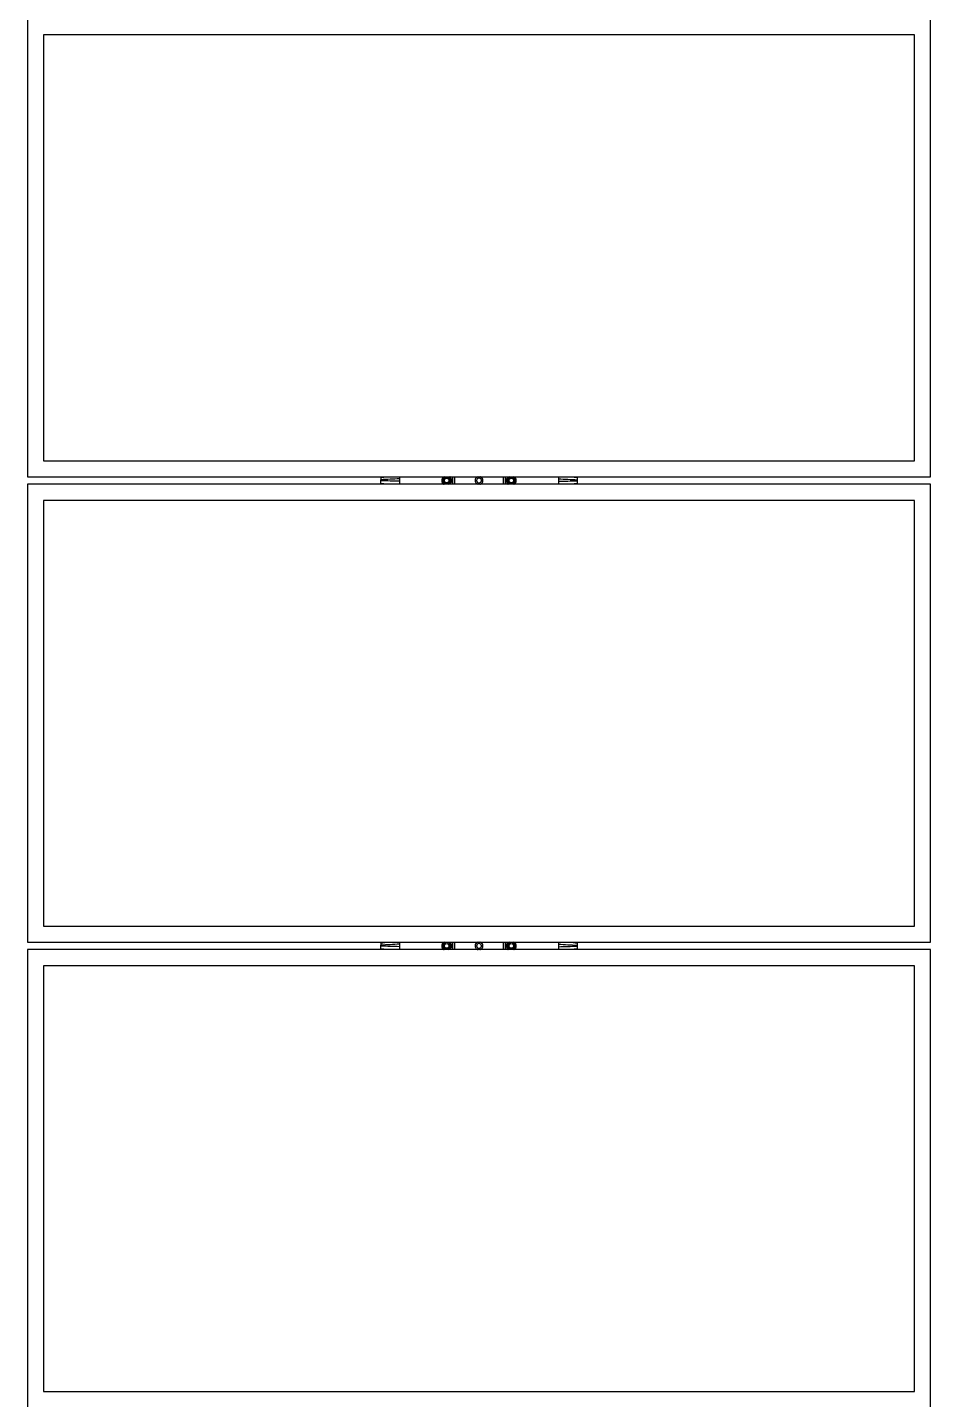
# Model space of a CAD drawing. Header units: inches. Extents: x -1851 to 6314, y -1304 to 4687.
# Drawn here: x 1266 to 1355.5, y 2084.4 to 2220.5 of the extents above; entities that cross this region are included whole.
import ezdxf

# ---------------------------------------------------------------- set-up
doc = ezdxf.new("R2010")
doc.units = ezdxf.units.IN
doc.header["$MEASUREMENT"] = 0
doc.layers.add('E-ARRY-TABL', color=9, linetype='Continuous')

# ---------------------------------------------------------------- blocks, each defined once
blk = doc.blocks.new('2.2.1_8 Mid Plan View')
at = {"color": 7, "linetype": 'Continuous', "lineweight": 15}
blk.add_line((-0.4154, -3.622), (-0.4154, 2.5656), dxfattribs=at)

msp = doc.modelspace()

# ---------------------------------------------------------------- linework, layer by layer
at = {"layer": 'E-ARRY-TABL'}
for p, q in [((1265.95445, 2221.32361), (1265.95445, 2175.91282)), ((1355.49428, 2175.91282), (1355.49428, 2221.32361)), ((1353.89208, 2219.72141), (1267.55665, 2219.72141)), ((1267.55665, 2219.72141), (1267.55665, 2177.51501)), ((1353.89208, 2177.51501), (1353.89208, 2219.72141)), ((1267.55665, 2177.51501), (1353.89208, 2177.51501)), ((1267.55665, 2177.51501), (1353.89208, 2177.51501)), ((1265.95445, 2175.91282), (1355.49428, 2175.91282)), ((1265.95445, 2175.91282), (1355.49428, 2175.91282)), ((1300.99675, 2175.83319), (1301.5828, 2175.91282)), ((1300.99675, 2175.83319), (1301.5828, 2175.91282)), ((1307.18594, 2175.90484), (1307.1947, 2175.91282)), ((1307.18594, 2175.90484), (1307.1947, 2175.91282)), ((1307.56063, 2175.91282), (1307.6892, 2175.8382)), ((1307.56063, 2175.91282), (1307.6892, 2175.8382)), ((1307.69851, 2175.91282), (1307.72447, 2175.89898)), ((1307.69851, 2175.91282), (1307.72447, 2175.89898)), ((1313.5971, 2175.90704), (1313.60348, 2175.91282)), ((1313.5971, 2175.90704), (1313.60348, 2175.91282)), ((1319.86594, 2175.91282), (1320.45198, 2175.83319)), ((1319.86594, 2175.91282), (1320.45198, 2175.83319)), ((1355.49428, 2175.18038), (1265.95445, 2175.18038)), ((1355.49428, 2175.18038), (1265.95445, 2175.18038)), ((1265.95445, 2175.18038), (1265.95445, 2129.76959)), ((1301.58353, 2175.18038), (1300.99675, 2175.26001)), ((1301.58353, 2175.18038), (1300.99675, 2175.26001)), ((1307.85401, 2175.18836), (1307.84525, 2175.18038)), ((1307.85401, 2175.18836), (1307.84525, 2175.18038)), ((1313.75023, 2175.18038), (1313.72194, 2175.19558)), ((1313.75023, 2175.18038), (1313.72194, 2175.19558)), ((1313.88616, 2175.18038), (1313.75761, 2175.25612)), ((1313.88616, 2175.18038), (1313.75761, 2175.25612)), ((1314.26042, 2175.18616), (1314.25403, 2175.18038)), ((1314.26042, 2175.18616), (1314.25403, 2175.18038)), ((1320.45198, 2175.26001), (1319.8652, 2175.18038)), ((1320.45198, 2175.26001), (1319.8652, 2175.18038)), ((1355.49428, 2129.76959), (1355.49428, 2175.18038)), ((1353.89208, 2173.57819), (1267.55665, 2173.57819)), ((1353.89208, 2173.57819), (1267.55665, 2173.57819)), ((1267.55665, 2173.57819), (1267.55665, 2131.37179)), ((1353.89208, 2131.37179), (1353.89208, 2173.57819)), ((1267.55665, 2131.37179), (1353.89208, 2131.37179)), ((1265.95445, 2129.76959), (1355.49428, 2129.76959)), ((1300.99675, 2129.68997), (1301.5828, 2129.76959)), ((1301.58353, 2129.03716), (1300.99675, 2129.11679)), ((1307.18594, 2129.76162), (1307.1947, 2129.76959)), ((1307.56063, 2129.76959), (1307.6892, 2129.69498)), ((1307.69851, 2129.76959), (1307.72447, 2129.75575)), ((1307.85401, 2129.04513), (1307.84525, 2129.03716)), ((1313.5971, 2129.76382), (1313.60348, 2129.76959)), ((1313.75023, 2129.03716), (1313.72194, 2129.05236)), ((1313.88616, 2129.03716), (1313.75761, 2129.1129)), ((1320.45198, 2129.11679), (1319.8652, 2129.03716)), ((1319.86594, 2129.76959), (1320.45198, 2129.68997)), ((1265.95445, 2129.03716), (1265.95445, 2083.62637)), ((1355.49428, 2129.03716), (1265.95445, 2129.03716)), ((1314.26042, 2129.04293), (1314.25403, 2129.03716)), ((1355.49428, 2083.62637), (1355.49428, 2129.03716)), ((1267.55665, 2127.43497), (1267.55665, 2085.22856)), ((1353.89208, 2127.43497), (1267.55665, 2127.43497)), ((1353.89208, 2085.22856), (1353.89208, 2127.43497)), ((1267.55665, 2085.22856), (1353.89208, 2085.22856))]:
    msp.add_line(p, q, dxfattribs=at)
for centre, radius in [((1307.51998, 2175.5466), 0.24051), ((1307.51998, 2175.5466), 0.24051), ((1307.51998, 2175.5466), 0.22889), ((1307.51998, 2175.5466), 0.22889), ((1313.92876, 2175.5466), 0.24051), ((1313.92876, 2175.5466), 0.24051), ((1313.92876, 2175.5466), 0.22889), ((1313.92876, 2175.5466), 0.22889), ((1307.51998, 2129.40338), 0.24051), ((1307.51998, 2129.40338), 0.22889), ((1313.92876, 2129.40338), 0.24051), ((1313.92876, 2129.40338), 0.22889)]:
    msp.add_circle(centre, radius, dxfattribs=at)
for centre, radius, start, end in [((1307.51998, 2175.5466), 0.48981, 177.9975613, 189.2475613), ((1307.51998, 2175.5466), 0.48981, 177.9975613, 189.2475613), ((1307.51998, 2175.5466), 0.48981, 166.7475613, 177.9975613), ((1307.51998, 2175.5466), 0.48981, 166.7475613, 177.9975613), ((1307.51998, 2175.5466), 0.48981, 189.2475613, 200.4975613), ((1307.51998, 2175.5466), 0.48981, 189.2475613, 200.4975613), ((1307.51998, 2175.5466), 0.48981, 155.4975613, 166.7475613), ((1307.51998, 2175.5466), 0.48981, 155.4975613, 166.7475613), ((1307.51998, 2175.5466), 0.48981, 200.4975613, 211.7475613), ((1307.51998, 2175.5466), 0.48981, 200.4975613, 211.7475613), ((1307.51998, 2175.5466), 0.48981, 144.2475613, 155.4975613), ((1307.51998, 2175.5466), 0.48981, 144.2475613, 155.4975613), ((1307.51998, 2175.5466), 0.40742, 115.9892336, 244.0107664), ((1307.51998, 2175.5466), 0.40742, 115.9892336, 244.0107664), ((1307.51998, 2175.5466), 0.48981, 132.9975613, 144.2475613), ((1307.51998, 2175.5466), 0.48981, 132.9975613, 144.2475613), ((1307.51998, 2175.5466), 0.33715, 119.8725613, 179.8725613), ((1307.51998, 2175.5466), 0.33715, 119.8725613, 179.8725613), ((1307.51998, 2175.5466), 0.33715, 179.8725613, 239.8725613), ((1307.51998, 2175.5466), 0.33715, 179.8725613, 239.8725613), ((1307.51998, 2175.5466), 0.33715, 59.8725613, 119.8725613), ((1307.51998, 2175.5466), 0.33715, 59.8725613, 119.8725613), ((1307.51998, 2175.5466), 0.33715, 299.8725613, 359.8725613), ((1307.51998, 2175.5466), 0.33715, 299.8725613, 359.8725613), ((1307.51998, 2175.5466), 0.33715, 359.8725613, 59.8725613), ((1307.51998, 2175.5466), 0.33715, 359.8725613, 59.8725613), ((1307.51998, 2175.5466), 0.40742, 295.9892336, 59.8725613), ((1307.51998, 2175.5466), 0.40742, 295.9892336, 59.8725613), ((1307.51998, 2175.5466), 0.48981, 42.9975613, 48.3883908), ((1307.51998, 2175.5466), 0.48981, 42.9975613, 48.3883908), ((1307.51998, 2175.5466), 0.48981, 31.7475613, 42.9975613), ((1307.51998, 2175.5466), 0.48981, 31.7475613, 42.9975613), ((1307.51998, 2175.5466), 0.48981, 324.2475613, 335.4975613), ((1307.51998, 2175.5466), 0.48981, 324.2475613, 335.4975613), ((1307.51998, 2175.5466), 0.48981, 20.4975613, 31.7475613), ((1307.51998, 2175.5466), 0.48981, 20.4975613, 31.7475613), ((1307.51998, 2175.5466), 0.48981, 335.4975613, 346.7475613), ((1307.51998, 2175.5466), 0.48981, 335.4975613, 346.7475613), ((1307.51998, 2175.5466), 0.48981, 9.2475613, 20.4975613), ((1307.51998, 2175.5466), 0.48981, 9.2475613, 20.4975613), ((1307.51998, 2175.5466), 0.48981, 346.7475613, 357.9975613), ((1307.51998, 2175.5466), 0.48981, 346.7475613, 357.9975613), ((1307.51998, 2175.5466), 0.48981, 357.9975613, 9.2475613), ((1307.51998, 2175.5466), 0.48981, 357.9975613, 9.2475613), ((1313.92876, 2175.5466), 0.48981, 177.6184959, 188.8684959), ((1313.92876, 2175.5466), 0.48981, 177.6184959, 188.8684959), ((1313.92876, 2175.5466), 0.48981, 166.3684959, 177.6184959), ((1313.92876, 2175.5466), 0.48981, 166.3684959, 177.6184959), ((1313.92876, 2175.5466), 0.48981, 188.8684959, 200.1184959), ((1313.92876, 2175.5466), 0.48981, 188.8684959, 200.1184959), ((1313.92876, 2175.5466), 0.48981, 155.1184959, 166.3684959), ((1313.92876, 2175.5466), 0.48981, 155.1184959, 166.3684959), ((1313.92876, 2175.5466), 0.48981, 200.1184959, 211.3684959), ((1313.92876, 2175.5466), 0.48981, 200.1184959, 211.3684959), ((1313.92876, 2175.5466), 0.48981, 143.8684959, 155.1184959), ((1313.92876, 2175.5466), 0.48981, 143.8684959, 155.1184959), ((1313.92876, 2175.5466), 0.40742, 115.9892336, 239.4934959), ((1313.92876, 2175.5466), 0.40742, 115.9892336, 239.4934959), ((1313.92876, 2175.5466), 0.48981, 132.6184959, 143.8684959), ((1313.92876, 2175.5466), 0.48981, 132.6184959, 143.8684959), ((1313.92876, 2175.5466), 0.33715, 179.4934959, 239.4934959), ((1313.92876, 2175.5466), 0.33715, 179.4934959, 239.4934959), ((1313.92876, 2175.5466), 0.33715, 119.4934959, 179.4934959), ((1313.92876, 2175.5466), 0.33715, 119.4934959, 179.4934959), ((1313.92876, 2175.5466), 0.33715, 59.4934959, 119.4934959), ((1313.92876, 2175.5466), 0.33715, 59.4934959, 119.4934959), ((1313.92876, 2175.5466), 0.33715, 299.4934959, 359.4934959), ((1313.92876, 2175.5466), 0.33715, 299.4934959, 359.4934959), ((1313.92876, 2175.5466), 0.33715, 359.4934959, 59.4934959), ((1313.92876, 2175.5466), 0.33715, 359.4934959, 59.4934959), ((1313.92876, 2175.5466), 0.40742, 295.9892336, 64.0107664), ((1313.92876, 2175.5466), 0.40742, 295.9892336, 64.0107664), ((1313.92876, 2175.5466), 0.48981, 42.6184959, 48.3883908), ((1313.92876, 2175.5466), 0.48981, 42.6184959, 48.3883908), ((1313.92876, 2175.5466), 0.48981, 31.3684959, 42.6184959), ((1313.92876, 2175.5466), 0.48981, 31.3684959, 42.6184959), ((1313.92876, 2175.5466), 0.48981, 323.8684959, 335.1184959), ((1313.92876, 2175.5466), 0.48981, 323.8684959, 335.1184959), ((1313.92876, 2175.5466), 0.48981, 20.1184959, 31.3684959), ((1313.92876, 2175.5466), 0.48981, 20.1184959, 31.3684959), ((1313.92876, 2175.5466), 0.48981, 335.1184959, 346.3684959), ((1313.92876, 2175.5466), 0.48981, 335.1184959, 346.3684959), ((1313.92876, 2175.5466), 0.48981, 8.8684959, 20.1184959), ((1313.92876, 2175.5466), 0.48981, 8.8684959, 20.1184959), ((1313.92876, 2175.5466), 0.48981, 346.3684959, 357.6184959), ((1313.92876, 2175.5466), 0.48981, 346.3684959, 357.6184959), ((1313.92876, 2175.5466), 0.48981, 357.6184959, 8.8684959), ((1313.92876, 2175.5466), 0.48981, 357.6184959, 8.8684959), ((1307.51998, 2175.5466), 0.48981, 211.7475613, 222.9975613), ((1307.51998, 2175.5466), 0.48981, 211.7475613, 222.9975613), ((1307.51998, 2175.5466), 0.48981, 222.9975613, 228.3883908), ((1307.51998, 2175.5466), 0.48981, 222.9975613, 228.3883908), ((1307.51998, 2175.5466), 0.33715, 239.8725613, 299.8725613), ((1307.51998, 2175.5466), 0.33715, 239.8725613, 299.8725613), ((1307.51998, 2175.5466), 0.48981, 312.9975613, 324.2475613), ((1307.51998, 2175.5466), 0.48981, 312.9975613, 324.2475613), ((1313.92876, 2175.5466), 0.48981, 211.3684959, 222.6184959), ((1313.92876, 2175.5466), 0.48981, 211.3684959, 222.6184959), ((1313.92876, 2175.5466), 0.48981, 222.6184959, 228.3883908), ((1313.92876, 2175.5466), 0.48981, 222.6184959, 228.3883908), ((1313.92876, 2175.5466), 0.33715, 239.4934959, 299.4934959), ((1313.92876, 2175.5466), 0.33715, 239.4934959, 299.4934959), ((1313.92876, 2175.5466), 0.48981, 312.6184959, 323.8684959), ((1313.92876, 2175.5466), 0.48981, 312.6184959, 323.8684959), ((1307.51998, 2129.40338), 0.48981, 177.9975613, 189.2475613), ((1307.51998, 2129.40338), 0.48981, 166.7475613, 177.9975613), ((1307.51998, 2129.40338), 0.48981, 189.2475613, 200.4975613), ((1307.51998, 2129.40338), 0.48981, 155.4975613, 166.7475613), ((1307.51998, 2129.40338), 0.48981, 200.4975613, 211.7475613), ((1307.51998, 2129.40338), 0.48981, 144.2475613, 155.4975613), ((1307.51998, 2129.40338), 0.48981, 211.7475613, 222.9975613), ((1307.51998, 2129.40338), 0.40742, 115.9892336, 244.0107664), ((1307.51998, 2129.40338), 0.48981, 132.9975613, 144.2475613), ((1307.51998, 2129.40338), 0.48981, 222.9975613, 228.3883908), ((1307.51998, 2129.40338), 0.33715, 119.8725613, 179.8725613), ((1307.51998, 2129.40338), 0.33715, 179.8725613, 239.8725613), ((1307.51998, 2129.40338), 0.33715, 239.8725613, 299.8725613), ((1307.51998, 2129.40338), 0.33715, 59.8725613, 119.8725613), ((1307.51998, 2129.40338), 0.33715, 299.8725613, 359.8725613), ((1307.51998, 2129.40338), 0.33715, 359.8725613, 59.8725613), ((1307.51998, 2129.40338), 0.40742, 295.9892336, 59.8725613), ((1307.51998, 2129.40338), 0.48981, 42.9975613, 48.3883908), ((1307.51998, 2129.40338), 0.48981, 312.9975613, 324.2475613), ((1307.51998, 2129.40338), 0.48981, 31.7475613, 42.9975613), ((1307.51998, 2129.40338), 0.48981, 324.2475613, 335.4975613), ((1307.51998, 2129.40338), 0.48981, 20.4975613, 31.7475613), ((1307.51998, 2129.40338), 0.48981, 335.4975613, 346.7475613), ((1307.51998, 2129.40338), 0.48981, 9.2475613, 20.4975613), ((1307.51998, 2129.40338), 0.48981, 346.7475613, 357.9975613), ((1307.51998, 2129.40338), 0.48981, 357.9975613, 9.2475613), ((1313.92876, 2129.40338), 0.48981, 177.6184959, 188.8684959), ((1313.92876, 2129.40338), 0.48981, 166.3684959, 177.6184959), ((1313.92876, 2129.40338), 0.48981, 188.8684959, 200.1184959), ((1313.92876, 2129.40338), 0.48981, 155.1184959, 166.3684959), ((1313.92876, 2129.40338), 0.48981, 200.1184959, 211.3684959), ((1313.92876, 2129.40338), 0.48981, 143.8684959, 155.1184959), ((1313.92876, 2129.40338), 0.48981, 211.3684959, 222.6184959), ((1313.92876, 2129.40338), 0.40742, 115.9892336, 239.4934959), ((1313.92876, 2129.40338), 0.48981, 132.6184959, 143.8684959), ((1313.92876, 2129.40338), 0.48981, 222.6184959, 228.3883908), ((1313.92876, 2129.40338), 0.33715, 179.4934959, 239.4934959), ((1313.92876, 2129.40338), 0.33715, 119.4934959, 179.4934959), ((1313.92876, 2129.40338), 0.33715, 239.4934959, 299.4934959), ((1313.92876, 2129.40338), 0.33715, 59.4934959, 119.4934959), ((1313.92876, 2129.40338), 0.33715, 299.4934959, 359.4934959), ((1313.92876, 2129.40338), 0.33715, 359.4934959, 59.4934959), ((1313.92876, 2129.40338), 0.40742, 295.9892336, 64.0107664), ((1313.92876, 2129.40338), 0.48981, 42.6184959, 48.3883908), ((1313.92876, 2129.40338), 0.48981, 312.6184959, 323.8684959), ((1313.92876, 2129.40338), 0.48981, 31.3684959, 42.6184959), ((1313.92876, 2129.40338), 0.48981, 323.8684959, 335.1184959), ((1313.92876, 2129.40338), 0.48981, 20.1184959, 31.3684959), ((1313.92876, 2129.40338), 0.48981, 335.1184959, 346.3684959), ((1313.92876, 2129.40338), 0.48981, 8.8684959, 20.1184959), ((1313.92876, 2129.40338), 0.48981, 346.3684959, 357.6184959), ((1313.92876, 2129.40338), 0.48981, 357.6184959, 8.8684959)]:
    msp.add_arc(centre, radius, start, end, dxfattribs=at)
for points, knots in [([(1300.99675, 2175.91282), (1300.99675, 2175.90434), (1300.99675, 2175.86267), (1300.99675, 2175.84626), (1300.99675, 2175.83319)], [0, 0, 0, 0, 0.203251759, 1, 1, 1, 1]), ([(1300.99675, 2175.91282), (1300.99675, 2175.90434), (1300.99675, 2175.86267), (1300.99675, 2175.84626), (1300.99675, 2175.83319)], [0, 0, 0, 0, 0.203251759, 1, 1, 1, 1]), ([(1300.99675, 2175.83319), (1300.99675, 2175.81826), (1300.99675, 2175.79009), (1300.99675, 2175.75811), (1300.99675, 2175.73187), (1300.99675, 2175.68842), (1300.99675, 2175.64951), (1300.99675, 2175.62718), (1300.99675, 2175.62483)], [0, 0, 0, 0, 0.336781761, 0.635414469, 0.762435252, 0.874639399, 0.986817621, 1, 1, 1, 1]), ([(1300.99675, 2175.83319), (1300.99675, 2175.81826), (1300.99675, 2175.79009), (1300.99675, 2175.75811), (1300.99675, 2175.73187), (1300.99675, 2175.68842), (1300.99675, 2175.64951), (1300.99675, 2175.62718), (1300.99675, 2175.62483)], [0, 0, 0, 0, 0.336781761, 0.635414469, 0.762435252, 0.874639399, 0.986817621, 1, 1, 1, 1]), ([(1302.8347, 2175.72213), (1302.52862, 2175.70176), (1301.9165, 2175.66101), (1301.30332, 2175.63689), (1300.99675, 2175.62483)], [0, 0, 0, 0, 0.500050032, 1, 1, 1, 1]), ([(1302.8347, 2175.72213), (1302.52862, 2175.70176), (1301.9165, 2175.66101), (1301.30332, 2175.63689), (1300.99675, 2175.62483)], [0, 0, 0, 0, 0.500050032, 1, 1, 1, 1]), ([(1300.99675, 2175.5168), (1300.99675, 2175.52002), (1300.99675, 2175.52458), (1300.99675, 2175.5318), (1300.99675, 2175.53627), (1300.99675, 2175.53989), (1300.99675, 2175.54134), (1300.99675, 2175.54423), (1300.99675, 2175.549), (1300.99675, 2175.55565), (1300.99675, 2175.56422), (1300.99675, 2175.57779), (1300.99675, 2175.59831), (1300.99675, 2175.61513), (1300.99675, 2175.62483)], [0, 0, 0, 0, 0.088792677, 0.125266565, 0.198196576, 0.211434953, 0.224673296, 0.237911626, 0.290864967, 0.355531486, 0.42020743, 0.526263413, 0.726625991, 1, 1, 1, 1]), ([(1300.99675, 2175.5168), (1300.99675, 2175.52002), (1300.99675, 2175.52458), (1300.99675, 2175.5318), (1300.99675, 2175.53627), (1300.99675, 2175.53989), (1300.99675, 2175.54134), (1300.99675, 2175.54423), (1300.99675, 2175.549), (1300.99675, 2175.55565), (1300.99675, 2175.56422), (1300.99675, 2175.57779), (1300.99675, 2175.59831), (1300.99675, 2175.61513), (1300.99675, 2175.62483)], [0, 0, 0, 0, 0.088792677, 0.125266565, 0.198196576, 0.211434953, 0.224673296, 0.237911626, 0.290864967, 0.355531486, 0.42020743, 0.526263413, 0.726625991, 1, 1, 1, 1]), ([(1302.83448, 2175.46816), (1302.52832, 2175.4789), (1301.91603, 2175.50037), (1301.30316, 2175.51132), (1300.99675, 2175.5168)], [0, 0, 0, 0, 0.500036901, 1, 1, 1, 1]), ([(1300.99675, 2175.26001), (1300.99675, 2175.26506), (1300.99675, 2175.29456), (1300.99675, 2175.32106), (1300.99675, 2175.36675), (1300.99675, 2175.40868), (1300.99675, 2175.4599), (1300.99675, 2175.49766), (1300.99675, 2175.5168)], [0, 0, 0, 0, 0.104408076, 0.610092505, 0.713229006, 0.816381409, 0.906958044, 1, 1, 1, 1]), ([(1302.83448, 2175.46816), (1302.52832, 2175.4789), (1301.91603, 2175.50037), (1301.30316, 2175.51132), (1300.99675, 2175.5168)], [0, 0, 0, 0, 0.500036901, 1, 1, 1, 1]), ([(1300.99675, 2175.26001), (1300.99675, 2175.26506), (1300.99675, 2175.29456), (1300.99675, 2175.32106), (1300.99675, 2175.36675), (1300.99675, 2175.40868), (1300.99675, 2175.4599), (1300.99675, 2175.49766), (1300.99675, 2175.5168)], [0, 0, 0, 0, 0.104408076, 0.610092505, 0.713229006, 0.816381409, 0.906958044, 1, 1, 1, 1]), ([(1302.83448, 2175.46816), (1302.83459, 2175.43962), (1302.83482, 2175.37822), (1302.83453, 2175.29237), (1302.83378, 2175.22192), (1302.83293, 2175.19281), (1302.83257, 2175.18038)], [0, 0, 0, 0, 0.237682332, 0.511297981, 0.791460281, 1, 1, 1, 1]), ([(1302.83448, 2175.46816), (1302.83459, 2175.43962), (1302.83482, 2175.37822), (1302.83453, 2175.29237), (1302.83378, 2175.22192), (1302.83293, 2175.19281), (1302.83257, 2175.18038)], [0, 0, 0, 0, 0.237682332, 0.511297981, 0.791460281, 1, 1, 1, 1]), ([(1302.83258, 2175.91282), (1302.83293, 2175.90032), (1302.83373, 2175.87203), (1302.8345, 2175.80678), (1302.83463, 2175.75023), (1302.8347, 2175.72213)], [0, 0, 0, 0, 0.284877006, 0.644722971, 1, 1, 1, 1]), ([(1302.83258, 2175.91282), (1302.83293, 2175.90032), (1302.83373, 2175.87203), (1302.8345, 2175.80678), (1302.83463, 2175.75023), (1302.8347, 2175.72213)], [0, 0, 0, 0, 0.284877006, 0.644722971, 1, 1, 1, 1]), ([(1302.8347, 2175.72213), (1302.83462, 2175.68282), (1302.83453, 2175.63582), (1302.83424, 2175.58044), (1302.83419, 2175.55553), (1302.83418, 2175.53446), (1302.83425, 2175.51919), (1302.83425, 2175.50822), (1302.83434, 2175.49221), (1302.83443, 2175.47725), (1302.83448, 2175.46816)], [0, 0, 0, 0, 0.473900563, 0.566584192, 0.646097342, 0.765289978, 0.812851893, 0.824688911, 0.893504587, 1, 1, 1, 1]), ([(1302.8347, 2175.72213), (1302.83462, 2175.68282), (1302.83453, 2175.63582), (1302.83424, 2175.58044), (1302.83419, 2175.55553), (1302.83418, 2175.53446), (1302.83425, 2175.51919), (1302.83425, 2175.50822), (1302.83434, 2175.49221), (1302.83443, 2175.47725), (1302.83448, 2175.46816)], [0, 0, 0, 0, 0.473900563, 0.566584192, 0.646097342, 0.765289978, 0.812851893, 0.824688911, 0.893504587, 1, 1, 1, 1]), ([(1307.1824, 2175.3527), (1307.18247, 2175.38431), (1307.18261, 2175.44811), (1307.18276, 2175.51407), (1307.18283, 2175.54735)], [0, 0, 0, 0, 0.495457963, 1, 1, 1, 1]), ([(1307.1824, 2175.3527), (1307.18247, 2175.38431), (1307.18261, 2175.44811), (1307.18276, 2175.51407), (1307.18283, 2175.54735)], [0, 0, 0, 0, 0.495457963, 1, 1, 1, 1]), ([(1307.35075, 2175.255), (1307.3066, 2175.28062), (1307.24959, 2175.3137), (1307.19476, 2175.34553), (1307.1824, 2175.3527)], [0, 0, 0, 0, 0.774619327, 1, 1, 1, 1]), ([(1307.35075, 2175.255), (1307.3066, 2175.28062), (1307.24959, 2175.3137), (1307.19476, 2175.34553), (1307.1824, 2175.3527)], [0, 0, 0, 0, 0.774619327, 1, 1, 1, 1]), ([(1307.18283, 2175.54735), (1307.18284, 2175.55197), (1307.18299, 2175.6177), (1307.18313, 2175.68211), (1307.18326, 2175.742)], [0, 0, 0, 0, 0.070220322, 1, 1, 1, 1]), ([(1307.18283, 2175.54735), (1307.18284, 2175.55197), (1307.18299, 2175.6177), (1307.18313, 2175.68211), (1307.18326, 2175.742)], [0, 0, 0, 0, 0.070220322, 1, 1, 1, 1]), ([(1307.18326, 2175.742), (1307.21067, 2175.75775), (1307.266, 2175.78953), (1307.3232, 2175.82238), (1307.35205, 2175.83895)], [0, 0, 0, 0, 0.495457963, 1, 1, 1, 1]), ([(1307.18326, 2175.742), (1307.21067, 2175.75775), (1307.266, 2175.78953), (1307.3232, 2175.82238), (1307.35205, 2175.83895)], [0, 0, 0, 0, 0.495457963, 1, 1, 1, 1]), ([(1307.35205, 2175.83895), (1307.35606, 2175.84125), (1307.39947, 2175.86619), (1307.44202, 2175.89063), (1307.48065, 2175.91282)], [0, 0, 0, 0, 0.09219659, 1, 1, 1, 1]), ([(1307.35205, 2175.83895), (1307.35606, 2175.84125), (1307.39947, 2175.86619), (1307.44202, 2175.89063), (1307.48065, 2175.91282)], [0, 0, 0, 0, 0.09219659, 1, 1, 1, 1]), ([(1307.85669, 2175.3512), (1307.82928, 2175.33545), (1307.77395, 2175.30367), (1307.71676, 2175.27082), (1307.6879, 2175.25425)], [0, 0, 0, 0, 0.495457963, 1, 1, 1, 1]), ([(1307.85669, 2175.3512), (1307.82928, 2175.33545), (1307.77395, 2175.30367), (1307.71676, 2175.27082), (1307.6879, 2175.25425)], [0, 0, 0, 0, 0.495457963, 1, 1, 1, 1]), ([(1307.6892, 2175.8382), (1307.70305, 2175.83016), (1307.76003, 2175.7971), (1307.81554, 2175.76488), (1307.85756, 2175.7405)], [0, 0, 0, 0, 0.243165711, 1, 1, 1, 1]), ([(1307.6892, 2175.8382), (1307.70305, 2175.83016), (1307.76003, 2175.7971), (1307.81554, 2175.76488), (1307.85756, 2175.7405)], [0, 0, 0, 0, 0.243165711, 1, 1, 1, 1]), ([(1307.85712, 2175.54585), (1307.85711, 2175.54123), (1307.85697, 2175.4755), (1307.85682, 2175.41109), (1307.85669, 2175.3512)], [0, 0, 0, 0, 0.070220322, 1, 1, 1, 1]), ([(1307.85712, 2175.54585), (1307.85711, 2175.54123), (1307.85697, 2175.4755), (1307.85682, 2175.41109), (1307.85669, 2175.3512)], [0, 0, 0, 0, 0.070220322, 1, 1, 1, 1]), ([(1307.85756, 2175.7405), (1307.85749, 2175.70889), (1307.85734, 2175.64508), (1307.8572, 2175.57913), (1307.85712, 2175.54585)], [0, 0, 0, 0, 0.495457963, 1, 1, 1, 1]), ([(1307.85756, 2175.7405), (1307.85749, 2175.70889), (1307.85734, 2175.64508), (1307.8572, 2175.57913), (1307.85712, 2175.54585)], [0, 0, 0, 0, 0.495457963, 1, 1, 1, 1]), ([(1308.08742, 2175.91282), (1308.08764, 2175.88426), (1308.08949, 2175.64013), (1308.08816, 2175.39598), (1308.08699, 2175.18038)], [0, 0, 0, 0, 0.116959652, 1, 1, 1, 1]), ([(1308.08742, 2175.91282), (1308.08764, 2175.88426), (1308.08949, 2175.64013), (1308.08816, 2175.39598), (1308.08699, 2175.18038)], [0, 0, 0, 0, 0.116959652, 1, 1, 1, 1]), ([(1308.31569, 2175.18038), (1308.31651, 2175.39645), (1308.31743, 2175.6406), (1308.31596, 2175.88473), (1308.31579, 2175.91282)], [0, 0, 0, 0, 0.88496735, 1, 1, 1, 1]), ([(1308.31569, 2175.18038), (1308.31651, 2175.39645), (1308.31743, 2175.6406), (1308.31596, 2175.88473), (1308.31579, 2175.91282)], [0, 0, 0, 0, 0.88496735, 1, 1, 1, 1]), ([(1310.65324, 2175.91282), (1310.63367, 2175.91057), (1310.5706, 2175.90335), (1310.47555, 2175.84797), (1310.38424, 2175.75461), (1310.33123, 2175.63467), (1310.32291, 2175.50535), (1310.35985, 2175.38086), (1310.43768, 2175.27663), (1310.53747, 2175.20412), (1310.61345, 2175.18756), (1310.64638, 2175.18038)], [0, 0, 0, 0, 0.055467135, 0.178740105, 0.301068238, 0.422074784, 0.541486052, 0.660550552, 0.781493861, 0.905315943, 1, 1, 1, 1]), ([(1310.65324, 2175.91282), (1310.63367, 2175.91057), (1310.5706, 2175.90335), (1310.47555, 2175.84797), (1310.38424, 2175.75461), (1310.33123, 2175.63467), (1310.32291, 2175.50535), (1310.35985, 2175.38086), (1310.43768, 2175.27663), (1310.53747, 2175.20412), (1310.61345, 2175.18756), (1310.64638, 2175.18038)], [0, 0, 0, 0, 0.055467135, 0.178740105, 0.301068238, 0.422074784, 0.541486052, 0.660550552, 0.781493861, 0.905315943, 1, 1, 1, 1]), ([(1310.95609, 2175.59883), (1310.95944, 2175.57237), (1310.96513, 2175.52757), (1310.94773, 2175.45725), (1310.91229, 2175.39392), (1310.85147, 2175.34066), (1310.77666, 2175.31028), (1310.6956, 2175.30622), (1310.61762, 2175.32931), (1310.55193, 2175.37675), (1310.5057, 2175.44289), (1310.48371, 2175.52073), (1310.48862, 2175.60172), (1310.50973, 2175.65178), (1310.5383, 2175.69663), (1310.57456, 2175.73671), (1310.64535, 2175.77534), (1310.72524, 2175.78867), (1310.80547, 2175.77476), (1310.8759, 2175.73503), (1310.93095, 2175.67487), (1310.94773, 2175.62413), (1310.95609, 2175.59883)], [0, 0, 0, 0, 0.05318276, 0.090051856, 0.143930989, 0.197508132, 0.250693831, 0.303997406, 0.357752004, 0.411588514, 0.465007081, 0.518157859, 0.571608056, 0.625348022, 0.625461196, 0.679189914, 0.732471661, 0.785668797, 0.839276455, 0.893156273, 0.946740624, 1, 1, 1, 1]), ([(1310.95609, 2175.59883), (1310.95944, 2175.57237), (1310.96513, 2175.52757), (1310.94773, 2175.45725), (1310.91229, 2175.39392), (1310.85147, 2175.34066), (1310.77666, 2175.31028), (1310.6956, 2175.30622), (1310.61762, 2175.32931), (1310.55193, 2175.37675), (1310.5057, 2175.44289), (1310.48371, 2175.52073), (1310.48862, 2175.60172), (1310.50973, 2175.65178), (1310.5383, 2175.69663), (1310.57456, 2175.73671), (1310.64535, 2175.77534), (1310.72524, 2175.78867), (1310.80547, 2175.77476), (1310.8759, 2175.73503), (1310.93095, 2175.67487), (1310.94773, 2175.62413), (1310.95609, 2175.59883)], [0, 0, 0, 0, 0.05318276, 0.090051856, 0.143930989, 0.197508132, 0.250693831, 0.303997406, 0.357752004, 0.411588514, 0.465007081, 0.518157859, 0.571608056, 0.625348022, 0.625461196, 0.679189914, 0.732471661, 0.785668797, 0.839276455, 0.893156273, 0.946740624, 1, 1, 1, 1]), ([(1311.11805, 2175.50388), (1311.11874, 2175.54628), (1311.12013, 2175.63138), (1311.06607, 2175.75126), (1310.9767, 2175.84556), (1310.88045, 2175.90259), (1310.81563, 2175.91032), (1310.79475, 2175.91282)], [0, 0, 0, 0, 0.218328363, 0.43818827, 0.662256444, 0.89122321, 1, 1, 1, 1]), ([(1311.11805, 2175.50388), (1311.11874, 2175.54628), (1311.12013, 2175.63138), (1311.06607, 2175.75126), (1310.9767, 2175.84556), (1310.88045, 2175.90259), (1310.81563, 2175.91032), (1310.79475, 2175.91282)], [0, 0, 0, 0, 0.218328363, 0.43818827, 0.662256444, 0.89122321, 1, 1, 1, 1]), ([(1310.81652, 2175.18038), (1310.85635, 2175.19277), (1310.93793, 2175.21815), (1311.03648, 2175.30366), (1311.09876, 2175.40393), (1311.1125, 2175.4751), (1311.11805, 2175.50388)], [0, 0, 0, 0, 0.263744587, 0.540159175, 0.814036973, 1, 1, 1, 1]), ([(1310.81652, 2175.18038), (1310.85635, 2175.19277), (1310.93793, 2175.21815), (1311.03648, 2175.30366), (1311.09876, 2175.40393), (1311.1125, 2175.4751), (1311.11805, 2175.50388)], [0, 0, 0, 0, 0.263744587, 0.540159175, 0.814036973, 1, 1, 1, 1]), ([(1313.1329, 2175.91282), (1313.13222, 2175.6935), (1313.13147, 2175.44935), (1313.13274, 2175.20522), (1313.13287, 2175.18038)], [0, 0, 0, 0, 0.898277382, 1, 1, 1, 1]), ([(1313.1329, 2175.91282), (1313.13222, 2175.6935), (1313.13147, 2175.44935), (1313.13274, 2175.20522), (1313.13287, 2175.18038)], [0, 0, 0, 0, 0.898277382, 1, 1, 1, 1]), ([(1313.3613, 2175.18038), (1313.3611, 2175.20572), (1313.35922, 2175.44985), (1313.36056, 2175.694), (1313.36176, 2175.91282)], [0, 0, 0, 0, 0.10376783, 1, 1, 1, 1]), ([(1313.3613, 2175.18038), (1313.3611, 2175.20572), (1313.35922, 2175.44985), (1313.36056, 2175.694), (1313.36176, 2175.91282)], [0, 0, 0, 0, 0.10376783, 1, 1, 1, 1]), ([(1313.5899, 2175.35494), (1313.59018, 2175.38655), (1313.59075, 2175.45035), (1313.59133, 2175.5163), (1313.59162, 2175.54958)], [0, 0, 0, 0, 0.495457963, 1, 1, 1, 1]), ([(1313.5899, 2175.35494), (1313.59018, 2175.38655), (1313.59075, 2175.45035), (1313.59133, 2175.5163), (1313.59162, 2175.54958)], [0, 0, 0, 0, 0.495457963, 1, 1, 1, 1]), ([(1313.75761, 2175.25612), (1313.74381, 2175.26425), (1313.68706, 2175.29769), (1313.63176, 2175.33028), (1313.5899, 2175.35494)], [0, 0, 0, 0, 0.243165711, 1, 1, 1, 1]), ([(1313.75761, 2175.25612), (1313.74381, 2175.26425), (1313.68706, 2175.29769), (1313.63176, 2175.33028), (1313.5899, 2175.35494)], [0, 0, 0, 0, 0.243165711, 1, 1, 1, 1]), ([(1313.59162, 2175.54958), (1313.59166, 2175.5542), (1313.59224, 2175.61992), (1313.59281, 2175.68434), (1313.59334, 2175.74422)], [0, 0, 0, 0, 0.070220322, 1, 1, 1, 1]), ([(1313.59162, 2175.54958), (1313.59166, 2175.5542), (1313.59224, 2175.61992), (1313.59281, 2175.68434), (1313.59334, 2175.74422)], [0, 0, 0, 0, 0.070220322, 1, 1, 1, 1]), ([(1313.59334, 2175.74422), (1313.62086, 2175.75979), (1313.6764, 2175.7912), (1313.73381, 2175.82367), (1313.76277, 2175.84006)], [0, 0, 0, 0, 0.495457963, 1, 1, 1, 1]), ([(1313.59334, 2175.74422), (1313.62086, 2175.75979), (1313.6764, 2175.7912), (1313.73381, 2175.82367), (1313.76277, 2175.84006)], [0, 0, 0, 0, 0.495457963, 1, 1, 1, 1]), ([(1313.76277, 2175.84006), (1313.76679, 2175.84233), (1313.81022, 2175.8669), (1313.85278, 2175.89097), (1313.89141, 2175.91282)], [0, 0, 0, 0, 0.092516545, 1, 1, 1, 1]), ([(1313.76277, 2175.84006), (1313.76679, 2175.84233), (1313.81022, 2175.8669), (1313.85278, 2175.89097), (1313.89141, 2175.91282)], [0, 0, 0, 0, 0.092516545, 1, 1, 1, 1]), ([(1313.97136, 2175.91282), (1314.00026, 2175.89579), (1314.04262, 2175.87083), (1314.0861, 2175.84521), (1314.09991, 2175.83708)], [0, 0, 0, 0, 0.682346465, 1, 1, 1, 1]), ([(1313.97136, 2175.91282), (1314.00026, 2175.89579), (1314.04262, 2175.87083), (1314.0861, 2175.84521), (1314.09991, 2175.83708)], [0, 0, 0, 0, 0.682346465, 1, 1, 1, 1]), ([(1314.26417, 2175.34897), (1314.23666, 2175.33341), (1314.18112, 2175.302), (1314.12371, 2175.26953), (1314.09474, 2175.25314)], [0, 0, 0, 0, 0.495457963, 1, 1, 1, 1]), ([(1314.26417, 2175.34897), (1314.23666, 2175.33341), (1314.18112, 2175.302), (1314.12371, 2175.26953), (1314.09474, 2175.25314)], [0, 0, 0, 0, 0.495457963, 1, 1, 1, 1]), ([(1314.09991, 2175.83708), (1314.14389, 2175.81116), (1314.20068, 2175.7777), (1314.2553, 2175.74552), (1314.26761, 2175.73826)], [0, 0, 0, 0, 0.774619327, 1, 1, 1, 1]), ([(1314.09991, 2175.83708), (1314.14389, 2175.81116), (1314.20068, 2175.7777), (1314.2553, 2175.74552), (1314.26761, 2175.73826)], [0, 0, 0, 0, 0.774619327, 1, 1, 1, 1]), ([(1314.26589, 2175.54362), (1314.26585, 2175.539), (1314.26527, 2175.47327), (1314.2647, 2175.40886), (1314.26417, 2175.34897)], [0, 0, 0, 0, 0.070220322, 1, 1, 1, 1]), ([(1314.26589, 2175.54362), (1314.26585, 2175.539), (1314.26527, 2175.47327), (1314.2647, 2175.40886), (1314.26417, 2175.34897)], [0, 0, 0, 0, 0.070220322, 1, 1, 1, 1]), ([(1314.26761, 2175.73826), (1314.26733, 2175.70665), (1314.26677, 2175.64285), (1314.26619, 2175.5769), (1314.26589, 2175.54362)], [0, 0, 0, 0, 0.495457963, 1, 1, 1, 1]), ([(1314.26761, 2175.73826), (1314.26733, 2175.70665), (1314.26677, 2175.64285), (1314.26619, 2175.5769), (1314.26589, 2175.54362)], [0, 0, 0, 0, 0.495457963, 1, 1, 1, 1]), ([(1318.61425, 2175.46816), (1318.61413, 2175.43513), (1318.61388, 2175.364), (1318.61438, 2175.26954), (1318.61522, 2175.20552), (1318.61603, 2175.1854), (1318.61622, 2175.18038)], [0, 0, 0, 0, 0.272878633, 0.587618909, 0.897093641, 1, 1, 1, 1]), ([(1318.61425, 2175.46816), (1318.61413, 2175.43513), (1318.61388, 2175.364), (1318.61438, 2175.26954), (1318.61522, 2175.20552), (1318.61603, 2175.1854), (1318.61622, 2175.18038)], [0, 0, 0, 0, 0.272878633, 0.587618909, 0.897093641, 1, 1, 1, 1]), ([(1318.61624, 2175.91282), (1318.61604, 2175.90779), (1318.61524, 2175.88763), (1318.61434, 2175.82437), (1318.61414, 2175.7564), (1318.61403, 2175.72213)], [0, 0, 0, 0, 0.141530855, 0.567144679, 1, 1, 1, 1]), ([(1318.61624, 2175.91282), (1318.61604, 2175.90779), (1318.61524, 2175.88763), (1318.61434, 2175.82437), (1318.61414, 2175.7564), (1318.61403, 2175.72213)], [0, 0, 0, 0, 0.141530855, 0.567144679, 1, 1, 1, 1]), ([(1318.61403, 2175.72213), (1318.61411, 2175.68282), (1318.61421, 2175.63582), (1318.61449, 2175.58044), (1318.61454, 2175.55553), (1318.61455, 2175.53446), (1318.61449, 2175.51919), (1318.61448, 2175.50822), (1318.6144, 2175.49221), (1318.61431, 2175.47725), (1318.61425, 2175.46816)], [0, 0, 0, 0, 0.473900563, 0.566584192, 0.646097342, 0.765289978, 0.812851893, 0.824688911, 0.893504587, 1, 1, 1, 1]), ([(1318.61403, 2175.72213), (1318.92012, 2175.70176), (1319.53223, 2175.66101), (1320.14542, 2175.63689), (1320.45198, 2175.62483)], [0, 0, 0, 0, 0.500050032, 1, 1, 1, 1]), ([(1318.61403, 2175.72213), (1318.61411, 2175.68282), (1318.61421, 2175.63582), (1318.61449, 2175.58044), (1318.61454, 2175.55553), (1318.61455, 2175.53446), (1318.61449, 2175.51919), (1318.61448, 2175.50822), (1318.6144, 2175.49221), (1318.61431, 2175.47725), (1318.61425, 2175.46816)], [0, 0, 0, 0, 0.473900563, 0.566584192, 0.646097342, 0.765289978, 0.812851893, 0.824688911, 0.893504587, 1, 1, 1, 1]), ([(1318.61403, 2175.72213), (1318.92012, 2175.70176), (1319.53223, 2175.66101), (1320.14542, 2175.63689), (1320.45198, 2175.62483)], [0, 0, 0, 0, 0.500050032, 1, 1, 1, 1]), ([(1318.61425, 2175.46816), (1318.92042, 2175.4789), (1319.5327, 2175.50037), (1320.14557, 2175.51132), (1320.45198, 2175.5168)], [0, 0, 0, 0, 0.500036901, 1, 1, 1, 1]), ([(1318.61425, 2175.46816), (1318.92042, 2175.4789), (1319.5327, 2175.50037), (1320.14557, 2175.51132), (1320.45198, 2175.5168)], [0, 0, 0, 0, 0.500036901, 1, 1, 1, 1]), ([(1320.45198, 2175.83319), (1320.45198, 2175.84691), (1320.45198, 2175.86345), (1320.45198, 2175.90562), (1320.45198, 2175.91282)], [0, 0, 0, 0, 0.829245833, 1, 1, 1, 1]), ([(1320.45198, 2175.83319), (1320.45198, 2175.84691), (1320.45198, 2175.86345), (1320.45198, 2175.90562), (1320.45198, 2175.91282)], [0, 0, 0, 0, 0.829245833, 1, 1, 1, 1]), ([(1320.45198, 2175.83319), (1320.45198, 2175.81812), (1320.45198, 2175.7883), (1320.45198, 2175.75931), (1320.45198, 2175.72472), (1320.45198, 2175.67868), (1320.45198, 2175.64202), (1320.45198, 2175.62483)], [0, 0, 0, 0, 0.332265312, 0.657491515, 0.788304514, 0.900705037, 1, 1, 1, 1]), ([(1320.45198, 2175.83319), (1320.45198, 2175.81812), (1320.45198, 2175.7883), (1320.45198, 2175.75931), (1320.45198, 2175.72472), (1320.45198, 2175.67868), (1320.45198, 2175.64202), (1320.45198, 2175.62483)], [0, 0, 0, 0, 0.332265312, 0.657491515, 0.788304514, 0.900705037, 1, 1, 1, 1]), ([(1320.45198, 2175.62483), (1320.45198, 2175.61152), (1320.45198, 2175.59304), (1320.45198, 2175.57271), (1320.45198, 2175.56472), (1320.45198, 2175.55674), (1320.45198, 2175.54943), (1320.45198, 2175.54278), (1320.45198, 2175.54112), (1320.45198, 2175.53879), (1320.45198, 2175.5358), (1320.45198, 2175.53049), (1320.45198, 2175.52414), (1320.45198, 2175.51914), (1320.45198, 2175.5168)], [0, 0, 0, 0, 0.378460386, 0.525059812, 0.561520365, 0.597982148, 0.743875857, 0.762193155, 0.780422606, 0.789537342, 0.825996993, 0.862456604, 0.935401836, 1, 1, 1, 1]), ([(1320.45198, 2175.62483), (1320.45198, 2175.61152), (1320.45198, 2175.59304), (1320.45198, 2175.57271), (1320.45198, 2175.56472), (1320.45198, 2175.55674), (1320.45198, 2175.54943), (1320.45198, 2175.54278), (1320.45198, 2175.54112), (1320.45198, 2175.53879), (1320.45198, 2175.5358), (1320.45198, 2175.53049), (1320.45198, 2175.52414), (1320.45198, 2175.51914), (1320.45198, 2175.5168)], [0, 0, 0, 0, 0.378460386, 0.525059812, 0.561520365, 0.597982148, 0.743875857, 0.762193155, 0.780422606, 0.789537342, 0.825996993, 0.862456604, 0.935401836, 1, 1, 1, 1]), ([(1320.45198, 2175.5168), (1320.45198, 2175.4981), (1320.45198, 2175.45818), (1320.45198, 2175.40523), (1320.45198, 2175.36178), (1320.45198, 2175.33482), (1320.45198, 2175.30309), (1320.45198, 2175.27476), (1320.45198, 2175.26001)], [0, 0, 0, 0, 0.090987099, 0.194222261, 0.297480686, 0.412851507, 0.694273649, 1, 1, 1, 1]), ([(1320.45198, 2175.5168), (1320.45198, 2175.4981), (1320.45198, 2175.45818), (1320.45198, 2175.40523), (1320.45198, 2175.36178), (1320.45198, 2175.33482), (1320.45198, 2175.30309), (1320.45198, 2175.27476), (1320.45198, 2175.26001)], [0, 0, 0, 0, 0.090987099, 0.194222261, 0.297480686, 0.412851507, 0.694273649, 1, 1, 1, 1]), ([(1300.99675, 2175.26001), (1300.99675, 2175.24629), (1300.99675, 2175.22975), (1300.99675, 2175.18758), (1300.99675, 2175.18038)], [0, 0, 0, 0, 0.829245833, 1, 1, 1, 1]), ([(1300.99675, 2175.26001), (1300.99675, 2175.24629), (1300.99675, 2175.22975), (1300.99675, 2175.18758), (1300.99675, 2175.18038)], [0, 0, 0, 0, 0.829245833, 1, 1, 1, 1]), ([(1307.47933, 2175.18038), (1307.45047, 2175.19713), (1307.4081, 2175.22172), (1307.36462, 2175.24695), (1307.35075, 2175.255)], [0, 0, 0, 0, 0.681174188, 1, 1, 1, 1]), ([(1307.47933, 2175.18038), (1307.45047, 2175.19713), (1307.4081, 2175.22172), (1307.36462, 2175.24695), (1307.35075, 2175.255)], [0, 0, 0, 0, 0.681174188, 1, 1, 1, 1]), ([(1307.6879, 2175.25425), (1307.6839, 2175.25195), (1307.64048, 2175.22701), (1307.59793, 2175.20257), (1307.55931, 2175.18038)], [0, 0, 0, 0, 0.09219659, 1, 1, 1, 1]), ([(1307.6879, 2175.25425), (1307.6839, 2175.25195), (1307.64048, 2175.22701), (1307.59793, 2175.20257), (1307.55931, 2175.18038)], [0, 0, 0, 0, 0.09219659, 1, 1, 1, 1]), ([(1314.09474, 2175.25314), (1314.09073, 2175.25087), (1314.04729, 2175.2263), (1314.00473, 2175.20223), (1313.96611, 2175.18038)], [0, 0, 0, 0, 0.092516545, 1, 1, 1, 1]), ([(1314.09474, 2175.25314), (1314.09073, 2175.25087), (1314.04729, 2175.2263), (1314.00473, 2175.20223), (1313.96611, 2175.18038)], [0, 0, 0, 0, 0.092516545, 1, 1, 1, 1]), ([(1320.45198, 2175.18038), (1320.45198, 2175.18885), (1320.45198, 2175.23053), (1320.45198, 2175.24694), (1320.45198, 2175.26001)], [0, 0, 0, 0, 0.203251759, 1, 1, 1, 1]), ([(1320.45198, 2175.18038), (1320.45198, 2175.18885), (1320.45198, 2175.23053), (1320.45198, 2175.24694), (1320.45198, 2175.26001)], [0, 0, 0, 0, 0.203251759, 1, 1, 1, 1]), ([(1300.99675, 2129.76959), (1300.99675, 2129.76112), (1300.99675, 2129.71944), (1300.99675, 2129.70304), (1300.99675, 2129.68997)], [0, 0, 0, 0, 0.203251759, 1, 1, 1, 1]), ([(1300.99675, 2129.68997), (1300.99675, 2129.67504), (1300.99675, 2129.64687), (1300.99675, 2129.61488), (1300.99675, 2129.58865), (1300.99675, 2129.5452), (1300.99675, 2129.50629), (1300.99675, 2129.48396), (1300.99675, 2129.48161)], [0, 0, 0, 0, 0.336781761, 0.635414469, 0.762435252, 0.874639399, 0.986817621, 1, 1, 1, 1]), ([(1302.8347, 2129.57891), (1302.52862, 2129.55853), (1301.9165, 2129.51779), (1301.30332, 2129.49367), (1300.99675, 2129.48161)], [0, 0, 0, 0, 0.500050032, 1, 1, 1, 1]), ([(1300.99675, 2129.37358), (1300.99675, 2129.3768), (1300.99675, 2129.38135), (1300.99675, 2129.38857), (1300.99675, 2129.39304), (1300.99675, 2129.39667), (1300.99675, 2129.39811), (1300.99675, 2129.40101), (1300.99675, 2129.40578), (1300.99675, 2129.41242), (1300.99675, 2129.421), (1300.99675, 2129.43456), (1300.99675, 2129.45508), (1300.99675, 2129.4719), (1300.99675, 2129.48161)], [0, 0, 0, 0, 0.088792677, 0.125266565, 0.198196576, 0.211434953, 0.224673296, 0.237911626, 0.290864967, 0.355531486, 0.42020743, 0.526263413, 0.726625991, 1, 1, 1, 1]), ([(1302.83448, 2129.32494), (1302.52832, 2129.33568), (1301.91603, 2129.35714), (1301.30316, 2129.3681), (1300.99675, 2129.37358)], [0, 0, 0, 0, 0.500036901, 1, 1, 1, 1]), ([(1300.99675, 2129.11679), (1300.99675, 2129.12184), (1300.99675, 2129.15134), (1300.99675, 2129.17784), (1300.99675, 2129.22353), (1300.99675, 2129.26545), (1300.99675, 2129.31668), (1300.99675, 2129.35444), (1300.99675, 2129.37358)], [0, 0, 0, 0, 0.104408076, 0.610092505, 0.713229006, 0.816381409, 0.906958044, 1, 1, 1, 1]), ([(1300.99675, 2129.11679), (1300.99675, 2129.10307), (1300.99675, 2129.08652), (1300.99675, 2129.04436), (1300.99675, 2129.03716)], [0, 0, 0, 0, 0.829245833, 1, 1, 1, 1]), ([(1302.83448, 2129.32494), (1302.83459, 2129.2964), (1302.83482, 2129.235), (1302.83453, 2129.14915), (1302.83378, 2129.07869), (1302.83293, 2129.04958), (1302.83257, 2129.03716)], [0, 0, 0, 0, 0.237682332, 0.511297981, 0.791460281, 1, 1, 1, 1]), ([(1302.83258, 2129.76959), (1302.83293, 2129.75709), (1302.83373, 2129.7288), (1302.8345, 2129.66356), (1302.83463, 2129.607), (1302.8347, 2129.57891)], [0, 0, 0, 0, 0.284877006, 0.644722971, 1, 1, 1, 1]), ([(1302.8347, 2129.57891), (1302.83462, 2129.5396), (1302.83453, 2129.4926), (1302.83424, 2129.43722), (1302.83419, 2129.41231), (1302.83418, 2129.39124), (1302.83425, 2129.37596), (1302.83425, 2129.365), (1302.83434, 2129.34898), (1302.83443, 2129.33403), (1302.83448, 2129.32494)], [0, 0, 0, 0, 0.473900563, 0.566584192, 0.646097342, 0.765289978, 0.812851893, 0.824688911, 0.893504587, 1, 1, 1, 1]), ([(1307.1824, 2129.20947), (1307.18247, 2129.24109), (1307.18261, 2129.30489), (1307.18276, 2129.37085), (1307.18283, 2129.40413)], [0, 0, 0, 0, 0.495457963, 1, 1, 1, 1]), ([(1307.35075, 2129.11177), (1307.3066, 2129.1374), (1307.24959, 2129.17048), (1307.19476, 2129.2023), (1307.1824, 2129.20947)], [0, 0, 0, 0, 0.774619327, 1, 1, 1, 1]), ([(1307.18283, 2129.40413), (1307.18284, 2129.40874), (1307.18299, 2129.47447), (1307.18313, 2129.53889), (1307.18326, 2129.59878)], [0, 0, 0, 0, 0.070220322, 1, 1, 1, 1]), ([(1307.18326, 2129.59878), (1307.21067, 2129.61452), (1307.266, 2129.6463), (1307.3232, 2129.67915), (1307.35205, 2129.69573)], [0, 0, 0, 0, 0.495457963, 1, 1, 1, 1]), ([(1307.47933, 2129.03716), (1307.45047, 2129.05391), (1307.4081, 2129.0785), (1307.36462, 2129.10373), (1307.35075, 2129.11177)], [0, 0, 0, 0, 0.681174188, 1, 1, 1, 1]), ([(1307.35205, 2129.69573), (1307.35606, 2129.69803), (1307.39947, 2129.72297), (1307.44202, 2129.74741), (1307.48065, 2129.76959)], [0, 0, 0, 0, 0.09219659, 1, 1, 1, 1]), ([(1307.6879, 2129.11102), (1307.6839, 2129.10872), (1307.64048, 2129.08379), (1307.59793, 2129.05935), (1307.55931, 2129.03716)], [0, 0, 0, 0, 0.09219659, 1, 1, 1, 1]), ([(1307.85669, 2129.20797), (1307.82928, 2129.19223), (1307.77395, 2129.16045), (1307.71676, 2129.1276), (1307.6879, 2129.11102)], [0, 0, 0, 0, 0.495457963, 1, 1, 1, 1]), ([(1307.6892, 2129.69498), (1307.70305, 2129.68694), (1307.76003, 2129.65388), (1307.81554, 2129.62166), (1307.85756, 2129.59728)], [0, 0, 0, 0, 0.243165711, 1, 1, 1, 1]), ([(1307.85712, 2129.40263), (1307.85711, 2129.39801), (1307.85697, 2129.33228), (1307.85682, 2129.26787), (1307.85669, 2129.20797)], [0, 0, 0, 0, 0.070220322, 1, 1, 1, 1]), ([(1307.85756, 2129.59728), (1307.85749, 2129.56567), (1307.85734, 2129.50186), (1307.8572, 2129.4359), (1307.85712, 2129.40263)], [0, 0, 0, 0, 0.495457963, 1, 1, 1, 1]), ([(1308.08742, 2129.76959), (1308.08764, 2129.74104), (1308.08949, 2129.49691), (1308.08816, 2129.25276), (1308.08699, 2129.03716)], [0, 0, 0, 0, 0.116959652, 1, 1, 1, 1]), ([(1308.31569, 2129.03716), (1308.31651, 2129.25323), (1308.31743, 2129.49738), (1308.31596, 2129.74151), (1308.31579, 2129.76959)], [0, 0, 0, 0, 0.88496735, 1, 1, 1, 1]), ([(1310.65324, 2129.76959), (1310.63367, 2129.76735), (1310.5706, 2129.76012), (1310.47555, 2129.70475), (1310.38424, 2129.61138), (1310.33123, 2129.49145), (1310.32291, 2129.36212), (1310.35985, 2129.23763), (1310.43768, 2129.1334), (1310.53747, 2129.06089), (1310.61345, 2129.04434), (1310.64638, 2129.03716)], [0, 0, 0, 0, 0.055467135, 0.178740105, 0.301068238, 0.422074784, 0.541486052, 0.660550552, 0.781493861, 0.905315943, 1, 1, 1, 1]), ([(1310.95609, 2129.45561), (1310.95944, 2129.42915), (1310.96513, 2129.38434), (1310.94773, 2129.31402), (1310.91229, 2129.2507), (1310.85147, 2129.19744), (1310.77666, 2129.16706), (1310.6956, 2129.163), (1310.61762, 2129.18609), (1310.55193, 2129.23353), (1310.5057, 2129.29967), (1310.48371, 2129.3775), (1310.48862, 2129.4585), (1310.50973, 2129.50856), (1310.5383, 2129.55341), (1310.57456, 2129.59349), (1310.64535, 2129.63212), (1310.72524, 2129.64544), (1310.80547, 2129.63154), (1310.8759, 2129.59181), (1310.93095, 2129.53165), (1310.94773, 2129.4809), (1310.95609, 2129.45561)], [0, 0, 0, 0, 0.05318276, 0.090051856, 0.143930989, 0.197508132, 0.250693831, 0.303997406, 0.357752004, 0.411588514, 0.465007081, 0.518157859, 0.571608056, 0.625348022, 0.625461196, 0.679189914, 0.732471661, 0.785668797, 0.839276455, 0.893156273, 0.946740624, 1, 1, 1, 1]), ([(1311.11805, 2129.36066), (1311.11874, 2129.40306), (1311.12013, 2129.48815), (1311.06607, 2129.60803), (1310.9767, 2129.70233), (1310.88045, 2129.75937), (1310.81563, 2129.7671), (1310.79475, 2129.76959)], [0, 0, 0, 0, 0.218328363, 0.43818827, 0.662256444, 0.89122321, 1, 1, 1, 1]), ([(1310.81652, 2129.03716), (1310.85635, 2129.04955), (1310.93793, 2129.07493), (1311.03648, 2129.16044), (1311.09876, 2129.26071), (1311.1125, 2129.33188), (1311.11805, 2129.36066)], [0, 0, 0, 0, 0.263744587, 0.540159175, 0.814036973, 1, 1, 1, 1]), ([(1313.1329, 2129.76959), (1313.13222, 2129.55028), (1313.13147, 2129.30613), (1313.13274, 2129.06199), (1313.13287, 2129.03716)], [0, 0, 0, 0, 0.898277382, 1, 1, 1, 1]), ([(1313.3613, 2129.03716), (1313.3611, 2129.06249), (1313.35922, 2129.30662), (1313.36056, 2129.55078), (1313.36176, 2129.76959)], [0, 0, 0, 0, 0.10376783, 1, 1, 1, 1]), ([(1313.5899, 2129.21171), (1313.59018, 2129.24332), (1313.59075, 2129.30713), (1313.59133, 2129.37308), (1313.59162, 2129.40636)], [0, 0, 0, 0, 0.495457963, 1, 1, 1, 1]), ([(1313.75761, 2129.1129), (1313.74381, 2129.12103), (1313.68706, 2129.15447), (1313.63176, 2129.18705), (1313.5899, 2129.21171)], [0, 0, 0, 0, 0.243165711, 1, 1, 1, 1]), ([(1313.59162, 2129.40636), (1313.59166, 2129.41097), (1313.59224, 2129.4767), (1313.59281, 2129.54111), (1313.59334, 2129.601)], [0, 0, 0, 0, 0.070220322, 1, 1, 1, 1]), ([(1313.59334, 2129.601), (1313.62086, 2129.61657), (1313.6764, 2129.64798), (1313.73381, 2129.68045), (1313.76277, 2129.69683)], [0, 0, 0, 0, 0.495457963, 1, 1, 1, 1]), ([(1313.76277, 2129.69683), (1313.76679, 2129.69911), (1313.81022, 2129.72367), (1313.85278, 2129.74775), (1313.89141, 2129.76959)], [0, 0, 0, 0, 0.092516545, 1, 1, 1, 1]), ([(1314.09474, 2129.10992), (1314.09073, 2129.10765), (1314.04729, 2129.08308), (1314.00473, 2129.05901), (1313.96611, 2129.03716)], [0, 0, 0, 0, 0.092516545, 1, 1, 1, 1]), ([(1313.97136, 2129.76959), (1314.00026, 2129.75256), (1314.04262, 2129.7276), (1314.0861, 2129.70199), (1314.09991, 2129.69385)], [0, 0, 0, 0, 0.682346465, 1, 1, 1, 1]), ([(1314.26417, 2129.20575), (1314.23666, 2129.19019), (1314.18112, 2129.15878), (1314.12371, 2129.1263), (1314.09474, 2129.10992)], [0, 0, 0, 0, 0.495457963, 1, 1, 1, 1]), ([(1314.09991, 2129.69385), (1314.14389, 2129.66794), (1314.20068, 2129.63448), (1314.2553, 2129.60229), (1314.26761, 2129.59504)], [0, 0, 0, 0, 0.774619327, 1, 1, 1, 1]), ([(1314.26589, 2129.4004), (1314.26585, 2129.39578), (1314.26527, 2129.33005), (1314.2647, 2129.26564), (1314.26417, 2129.20575)], [0, 0, 0, 0, 0.070220322, 1, 1, 1, 1]), ([(1314.26761, 2129.59504), (1314.26733, 2129.56343), (1314.26677, 2129.49963), (1314.26619, 2129.43367), (1314.26589, 2129.4004)], [0, 0, 0, 0, 0.495457963, 1, 1, 1, 1]), ([(1318.61425, 2129.32494), (1318.61413, 2129.29191), (1318.61388, 2129.22078), (1318.61438, 2129.12632), (1318.61522, 2129.06229), (1318.61603, 2129.04218), (1318.61622, 2129.03716)], [0, 0, 0, 0, 0.272878633, 0.587618909, 0.897093641, 1, 1, 1, 1]), ([(1318.61624, 2129.76959), (1318.61604, 2129.76456), (1318.61524, 2129.74441), (1318.61434, 2129.68115), (1318.61414, 2129.61318), (1318.61403, 2129.57891)], [0, 0, 0, 0, 0.141530855, 0.567144679, 1, 1, 1, 1]), ([(1318.61403, 2129.57891), (1318.61411, 2129.5396), (1318.61421, 2129.4926), (1318.61449, 2129.43722), (1318.61454, 2129.41231), (1318.61455, 2129.39124), (1318.61449, 2129.37596), (1318.61448, 2129.365), (1318.6144, 2129.34898), (1318.61431, 2129.33403), (1318.61425, 2129.32494)], [0, 0, 0, 0, 0.473900563, 0.566584192, 0.646097342, 0.765289978, 0.812851893, 0.824688911, 0.893504587, 1, 1, 1, 1]), ([(1318.61403, 2129.57891), (1318.92012, 2129.55853), (1319.53223, 2129.51779), (1320.14542, 2129.49367), (1320.45198, 2129.48161)], [0, 0, 0, 0, 0.500050032, 1, 1, 1, 1]), ([(1318.61425, 2129.32494), (1318.92042, 2129.33568), (1319.5327, 2129.35714), (1320.14557, 2129.3681), (1320.45198, 2129.37358)], [0, 0, 0, 0, 0.500036901, 1, 1, 1, 1]), ([(1320.45198, 2129.68997), (1320.45198, 2129.70368), (1320.45198, 2129.72023), (1320.45198, 2129.76239), (1320.45198, 2129.76959)], [0, 0, 0, 0, 0.829245832, 1, 1, 1, 1]), ([(1320.45198, 2129.68997), (1320.45198, 2129.6749), (1320.45198, 2129.64508), (1320.45198, 2129.61609), (1320.45198, 2129.58149), (1320.45198, 2129.53545), (1320.45198, 2129.4988), (1320.45198, 2129.48161)], [0, 0, 0, 0, 0.332265312, 0.657491515, 0.788304514, 0.900705037, 1, 1, 1, 1]), ([(1320.45198, 2129.48161), (1320.45198, 2129.46829), (1320.45198, 2129.44982), (1320.45198, 2129.42949), (1320.45198, 2129.4215), (1320.45198, 2129.41352), (1320.45198, 2129.40621), (1320.45198, 2129.39956), (1320.45198, 2129.39789), (1320.45198, 2129.39557), (1320.45198, 2129.39258), (1320.45198, 2129.38726), (1320.45198, 2129.38092), (1320.45198, 2129.37592), (1320.45198, 2129.37358)], [0, 0, 0, 0, 0.378460386, 0.525059812, 0.561520365, 0.597982148, 0.743875857, 0.762193155, 0.780422606, 0.789537342, 0.825996993, 0.862456604, 0.935401836, 1, 1, 1, 1]), ([(1320.45198, 2129.37358), (1320.45198, 2129.35487), (1320.45198, 2129.31495), (1320.45198, 2129.26201), (1320.45198, 2129.21856), (1320.45198, 2129.1916), (1320.45198, 2129.15987), (1320.45198, 2129.13154), (1320.45198, 2129.11679)], [0, 0, 0, 0, 0.090987099, 0.194222261, 0.297480686, 0.412851507, 0.694273649, 1, 1, 1, 1]), ([(1320.45198, 2129.03716), (1320.45198, 2129.04563), (1320.45198, 2129.08731), (1320.45198, 2129.10372), (1320.45198, 2129.11679)], [0, 0, 0, 0, 0.203251759, 1, 1, 1, 1])]:
    msp.add_open_spline(points, degree=3, knots=knots, dxfattribs=at)

# ---------------------------------------------------------------- block references
at = {"layer": 'E-ARRY-TABL', "xscale": -13.95298604562408, "yscale": 13.95298604562408, "zscale": 13.95298604562408, "rotation": 270}
msp.add_blockref('2.2.1_8 Mid Plan View', (1318.09446, 2225.518), dxfattribs=at)

doc.saveas('drawing.dxf')
